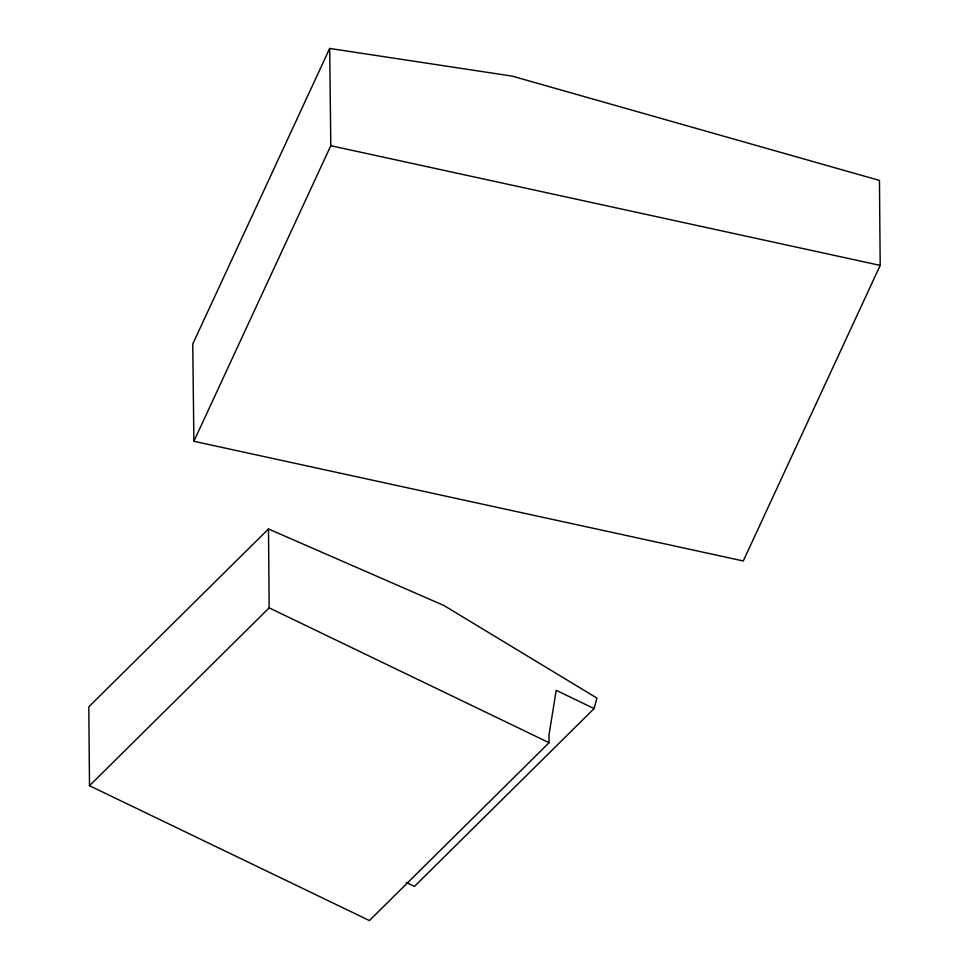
<?xml version="1.0" encoding="UTF-8"?>
<svg xmlns="http://www.w3.org/2000/svg" width="969" height="969" viewBox="0 0 969 969"><rect width="100%" height="100%" fill="white"/><g stroke="black" fill="none" stroke-linecap="round" stroke-linejoin="round"><path stroke-width="1.45" d="M594.106 708.581L596.904 698.068L443.935 605.516L268.486 528.977L88.809 706.813L89.499 785.714L369.407 920.55L549.084 742.702L549.011 734.877L556.218 690.328L594.106 708.581L414.429 886.417L406.314 882.505M329.678 48.45L192.758 344.031L193.885 441.283L743.271 560.966L880.191 265.385L879.452 180.428L512.201 76.127L329.678 48.45L330.804 145.701L193.885 441.283M89.499 785.714L269.164 607.866L268.486 528.977M330.804 145.701L880.191 265.385M269.164 607.866L549.084 742.702"/></g></svg>
